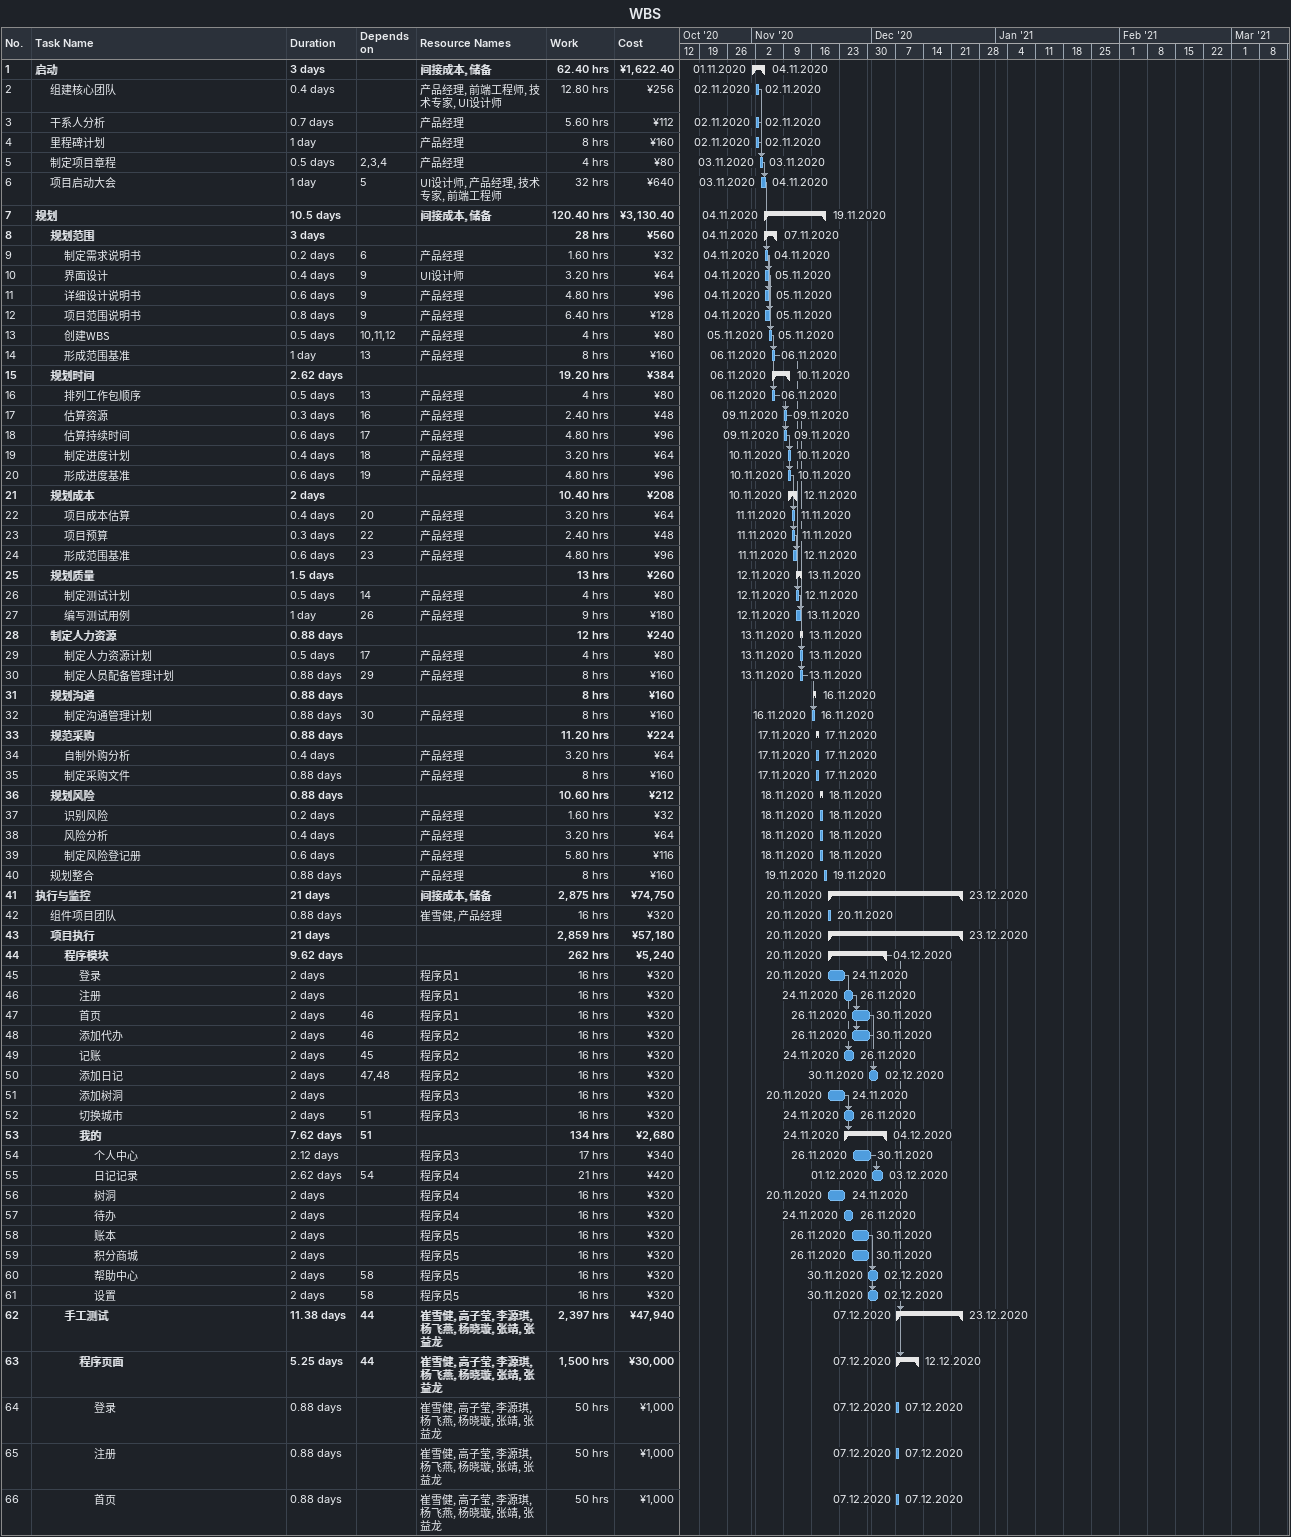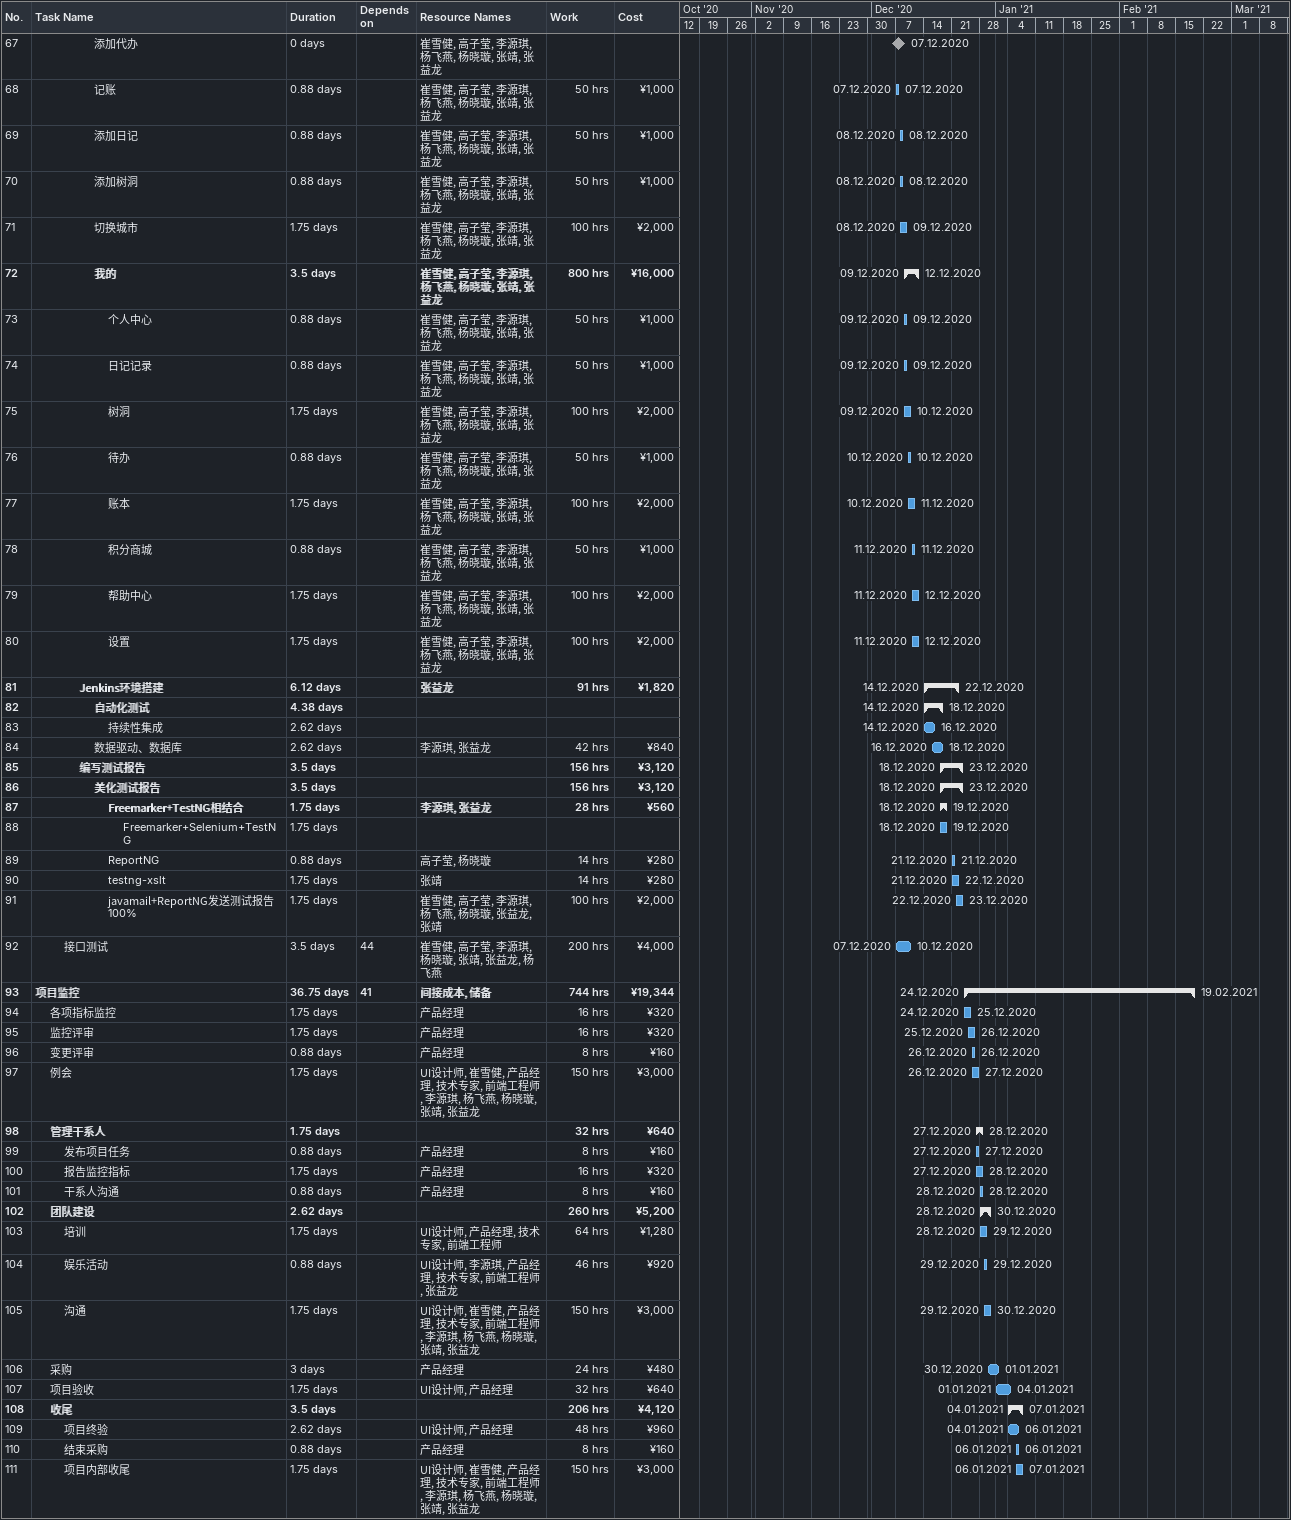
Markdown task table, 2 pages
WBS

| ID | Level | Task | Duration | Start | Finish | Predecessors | Resources | Work (h) | Cost (¥) |
|---|---|---|---|---|---|---|---|---|---|
| 1 | 1 | **启动** | 3d | 2020-11-01 | 2020-11-04 |  | 间接成本, 储备 | 62.40 | 1622.40 |
| 2 | 2 | 组建核心团队 | 0.4d | 2020-11-02 | 2020-11-02 |  | 产品经理, 前端工程师, 技术专家, UI设计师 | 12.80 | 256 |
| 3 | 2 | 干系人分析 | 0.7d | 2020-11-02 | 2020-11-02 |  | 产品经理 | 5.60 | 112 |
| 4 | 2 | 里程碑计划 | 1d | 2020-11-02 | 2020-11-02 |  | 产品经理 | 8 | 160 |
| 5 | 2 | 制定项目章程 | 0.5d | 2020-11-03 | 2020-11-03 | 2, 3, 4 | 产品经理 | 4 | 80 |
| 6 | 2 | 项目启动大会 | 1d | 2020-11-03 | 2020-11-04 | 5 | UI设计师, 产品经理, 技术专家, 前端工程师 | 32 | 640 |
| 7 | 1 | **规划** | 10.5d | 2020-11-04 | 2020-11-19 |  | 间接成本, 储备 | 120.40 | 3130.40 |
| 8 | 2 | **规划范围** | 3d | 2020-11-04 | 2020-11-07 |  |  | 28 | 560 |
| 9 | 3 | 制定需求说明书 | 0.2d | 2020-11-04 | 2020-11-04 | 6 | 产品经理 | 1.60 | 32 |
| 10 | 3 | 界面设计 | 0.4d | 2020-11-04 | 2020-11-05 | 9 | UI设计师 | 3.20 | 64 |
| 11 | 3 | 详细设计说明书 | 0.6d | 2020-11-04 | 2020-11-05 | 9 | 产品经理 | 4.80 | 96 |
| 12 | 3 | 项目范围说明书 | 0.8d | 2020-11-04 | 2020-11-05 | 9 | 产品经理 | 6.40 | 128 |
| 13 | 3 | 创建WBS | 0.5d | 2020-11-05 | 2020-11-05 | 10, 11, 12 | 产品经理 | 4 | 80 |
| 14 | 3 | 形成范围基准 | 1d | 2020-11-06 | 2020-11-06 | 13 | 产品经理 | 8 | 160 |
| 15 | 2 | **规划时间** | 2.62d | 2020-11-06 | 2020-11-10 |  |  | 19.20 | 384 |
| 16 | 3 | 排列工作包顺序 | 0.5d | 2020-11-06 | 2020-11-06 | 13 | 产品经理 | 4 | 80 |
| 17 | 3 | 估算资源 | 0.3d | 2020-11-09 | 2020-11-09 | 16 | 产品经理 | 2.40 | 48 |
| 18 | 3 | 估算持续时间 | 0.6d | 2020-11-09 | 2020-11-09 | 17 | 产品经理 | 4.80 | 96 |
| 19 | 3 | 制定进度计划 | 0.4d | 2020-11-10 | 2020-11-10 | 18 | 产品经理 | 3.20 | 64 |
| 20 | 3 | 形成进度基准 | 0.6d | 2020-11-10 | 2020-11-10 | 19 | 产品经理 | 4.80 | 96 |
| 21 | 2 | **规划成本** | 2d | 2020-11-10 | 2020-11-12 |  |  | 10.40 | 208 |
| 22 | 3 | 项目成本估算 | 0.4d | 2020-11-11 | 2020-11-11 | 20 | 产品经理 | 3.20 | 64 |
| 23 | 3 | 项目预算 | 0.3d | 2020-11-11 | 2020-11-11 | 22 | 产品经理 | 2.40 | 48 |
| 24 | 3 | 形成范围基准 | 0.6d | 2020-11-11 | 2020-11-12 | 23 | 产品经理 | 4.80 | 96 |
| 25 | 2 | **规划质量** | 1.5d | 2020-11-12 | 2020-11-13 |  |  | 13 | 260 |
| 26 | 3 | 制定测试计划 | 0.5d | 2020-11-12 | 2020-11-12 | 14 | 产品经理 | 4 | 80 |
| 27 | 3 | 编写测试用例 | 1d | 2020-11-12 | 2020-11-13 | 26 | 产品经理 | 9 | 180 |
| 28 | 2 | **制定人力资源** | 0.88d | 2020-11-13 | 2020-11-13 |  |  | 12 | 240 |
| 29 | 3 | 制定人力资源计划 | 0.5d | 2020-11-13 | 2020-11-13 | 17 | 产品经理 | 4 | 80 |
| 30 | 3 | 制定人员配备管理计划 | 0.88d | 2020-11-13 | 2020-11-13 | 29 | 产品经理 | 8 | 160 |
| 31 | 2 | **规划沟通** | 0.88d | 2020-11-16 | 2020-11-16 |  |  | 8 | 160 |
| 32 | 3 | 制定沟通管理计划 | 0.88d | 2020-11-16 | 2020-11-16 | 30 | 产品经理 | 8 | 160 |
| 33 | 2 | **规范采购** | 0.88d | 2020-11-17 | 2020-11-17 |  |  | 11.20 | 224 |
| 34 | 3 | 自制外购分析 | 0.4d | 2020-11-17 | 2020-11-17 |  | 产品经理 | 3.20 | 64 |
| 35 | 3 | 制定采购文件 | 0.88d | 2020-11-17 | 2020-11-17 |  | 产品经理 | 8 | 160 |
| 36 | 2 | **规划风险** | 0.88d | 2020-11-18 | 2020-11-18 |  |  | 10.60 | 212 |
| 37 | 3 | 识别风险 | 0.2d | 2020-11-18 | 2020-11-18 |  | 产品经理 | 1.60 | 32 |
| 38 | 3 | 风险分析 | 0.4d | 2020-11-18 | 2020-11-18 |  | 产品经理 | 3.20 | 64 |
| 39 | 3 | 制定风险登记册 | 0.6d | 2020-11-18 | 2020-11-18 |  | 产品经理 | 5.80 | 116 |
| 40 | 2 | 规划整合 | 0.88d | 2020-11-19 | 2020-11-19 |  | 产品经理 | 8 | 160 |
| 41 | 1 | **执行与监控** | 21d | 2020-11-20 | 2020-12-23 |  | 间接成本, 储备 | 2875 | 74750 |
| 42 | 2 | 组件项目团队 | 0.88d | 2020-11-20 | 2020-11-20 |  | 崔雪健, 产品经理 | 16 | 320 |
| 43 | 2 | **项目执行** | 21d | 2020-11-20 | 2020-12-23 |  |  | 2859 | 57180 |
| 44 | 3 | **程序模块** | 9.62d | 2020-11-20 | 2020-12-04 |  |  | 262 | 5240 |
| 45 | 4 | 登录 | 2d | 2020-11-20 | 2020-11-24 |  | 程序员1 | 16 | 320 |
| 46 | 4 | 注册 | 2d | 2020-11-24 | 2020-11-26 |  | 程序员1 | 16 | 320 |
| 47 | 4 | 首页 | 2d | 2020-11-26 | 2020-11-30 | 46 | 程序员1 | 16 | 320 |
| 48 | 4 | 添加代办 | 2d | 2020-11-26 | 2020-11-30 | 46 | 程序员2 | 16 | 320 |
| 49 | 4 | 记账 | 2d | 2020-11-24 | 2020-11-26 | 45 | 程序员2 | 16 | 320 |
| 50 | 4 | 添加日记 | 2d | 2020-11-30 | 2020-12-02 | 47, 48 | 程序员2 | 16 | 320 |
| 51 | 4 | 添加树洞 | 2d | 2020-11-20 | 2020-11-24 |  | 程序员3 | 16 | 320 |
| 52 | 4 | 切换城市 | 2d | 2020-11-24 | 2020-11-26 | 51 | 程序员3 | 16 | 320 |
| 53 | 4 | **我的** | 7.62d | 2020-11-24 | 2020-12-04 | 51 |  | 134 | 2680 |
| 54 | 5 | 个人中心 | 2.12d | 2020-11-26 | 2020-11-30 |  | 程序员3 | 17 | 340 |
| 55 | 5 | 日记记录 | 2.62d | 2020-12-01 | 2020-12-03 | 54 | 程序员4 | 21 | 420 |
| 56 | 5 | 树洞 | 2d | 2020-11-20 | 2020-11-24 |  | 程序员4 | 16 | 320 |
| 57 | 5 | 待办 | 2d | 2020-11-24 | 2020-11-26 |  | 程序员4 | 16 | 320 |
| 58 | 5 | 账本 | 2d | 2020-11-26 | 2020-11-30 |  | 程序员5 | 16 | 320 |
| 59 | 5 | 积分商城 | 2d | 2020-11-26 | 2020-11-30 |  | 程序员5 | 16 | 320 |
| 60 | 5 | 帮助中心 | 2d | 2020-11-30 | 2020-12-02 | 58 | 程序员5 | 16 | 320 |
| 61 | 5 | 设置 | 2d | 2020-11-30 | 2020-12-02 | 58 | 程序员5 | 16 | 320 |
| 62 | 3 | **手工测试** | 11.38d | 2020-12-07 | 2020-12-23 | 44 | 崔雪健, 高子莹, 李源琪, 杨飞燕, 杨晓璇, 张靖, 张益龙 | 2397 | 47940 |
| 63 | 4 | **程序页面** | 5.25d | 2020-12-07 | 2020-12-12 | 44 | 崔雪健, 高子莹, 李源琪, 杨飞燕, 杨晓璇, 张靖, 张益龙 | 1500 | 30000 |
| 64 | 5 | 登录 | 0.88d | 2020-12-07 | 2020-12-07 |  | 崔雪健, 高子莹, 李源琪, 杨飞燕, 杨晓璇, 张靖, 张益龙 | 50 | 1000 |
| 65 | 5 | 注册 | 0.88d | 2020-12-07 | 2020-12-07 |  | 崔雪健, 高子莹, 李源琪, 杨飞燕, 杨晓璇, 张靖, 张益龙 | 50 | 1000 |
| 66 | 5 | 首页 | 0.88d | 2020-12-07 | 2020-12-07 |  | 崔雪健, 高子莹, 李源琪, 杨飞燕, 杨晓璇, 张靖, 张益龙 | 50 | 1000 |
| 67 | 5 | 添加代办 | 0d | 2020-12-07 | 2020-12-07 |  | 崔雪健, 高子莹, 李源琪, 杨飞燕, 杨晓璇, 张靖, 张益龙 |  |  |
| 68 | 5 | 记账 | 0.88d | 2020-12-07 | 2020-12-07 |  | 崔雪健, 高子莹, 李源琪, 杨飞燕, 杨晓璇, 张靖, 张益龙 | 50 | 1000 |
| 69 | 5 | 添加日记 | 0.88d | 2020-12-08 | 2020-12-08 |  | 崔雪健, 高子莹, 李源琪, 杨飞燕, 杨晓璇, 张靖, 张益龙 | 50 | 1000 |
| 70 | 5 | 添加树洞 | 0.88d | 2020-12-08 | 2020-12-08 |  | 崔雪健, 高子莹, 李源琪, 杨飞燕, 杨晓璇, 张靖, 张益龙 | 50 | 1000 |
| 71 | 5 | 切换城市 | 1.75d | 2020-12-08 | 2020-12-09 |  | 崔雪健, 高子莹, 李源琪, 杨飞燕, 杨晓璇, 张靖, 张益龙 | 100 | 2000 |
| 72 | 5 | **我的** | 3.5d | 2020-12-09 | 2020-12-12 |  | 崔雪健, 高子莹, 李源琪, 杨飞燕, 杨晓璇, 张靖, 张益龙 | 800 | 16000 |
| 73 | 6 | 个人中心 | 0.88d | 2020-12-09 | 2020-12-09 |  | 崔雪健, 高子莹, 李源琪, 杨飞燕, 杨晓璇, 张靖, 张益龙 | 50 | 1000 |
| 74 | 6 | 日记记录 | 0.88d | 2020-12-09 | 2020-12-09 |  | 崔雪健, 高子莹, 李源琪, 杨飞燕, 杨晓璇, 张靖, 张益龙 | 50 | 1000 |
| 75 | 6 | 树洞 | 1.75d | 2020-12-09 | 2020-12-10 |  | 崔雪健, 高子莹, 李源琪, 杨飞燕, 杨晓璇, 张靖, 张益龙 | 100 | 2000 |
| 76 | 6 | 待办 | 0.88d | 2020-12-10 | 2020-12-10 |  | 崔雪健, 高子莹, 李源琪, 杨飞燕, 杨晓璇, 张靖, 张益龙 | 50 | 1000 |
| 77 | 6 | 账本 | 1.75d | 2020-12-10 | 2020-12-11 |  | 崔雪健, 高子莹, 李源琪, 杨飞燕, 杨晓璇, 张靖, 张益龙 | 100 | 2000 |
| 78 | 6 | 积分商城 | 0.88d | 2020-12-11 | 2020-12-11 |  | 崔雪健, 高子莹, 李源琪, 杨飞燕, 杨晓璇, 张靖, 张益龙 | 50 | 1000 |
| 79 | 6 | 帮助中心 | 1.75d | 2020-12-11 | 2020-12-12 |  | 崔雪健, 高子莹, 李源琪, 杨飞燕, 杨晓璇, 张靖, 张益龙 | 100 | 2000 |
| 80 | 6 | 设置 | 1.75d | 2020-12-11 | 2020-12-12 |  | 崔雪健, 高子莹, 李源琪, 杨飞燕, 杨晓璇, 张靖, 张益龙 | 100 | 2000 |
| 81 | 4 | **Jenkins环境搭建** | 6.12d | 2020-12-14 | 2020-12-22 |  | 张益龙 | 91 | 1820 |
| 82 | 5 | **自动化测试** | 4.38d | 2020-12-14 | 2020-12-18 |  |  |  |  |
| 83 | 6 | 持续性集成 | 2.62d | 2020-12-14 | 2020-12-16 |  |  |  |  |
| 84 | 5 | 数据驱动、数据库 | 2.62d | 2020-12-16 | 2020-12-18 |  | 李源琪, 张益龙 | 42 | 840 |
| 85 | 4 | **编写测试报告** | 3.5d | 2020-12-18 | 2020-12-23 |  |  | 156 | 3120 |
| 86 | 5 | **美化测试报告** | 3.5d | 2020-12-18 | 2020-12-23 |  |  | 156 | 3120 |
| 87 | 6 | **Freemarker+TestNG相结合** | 1.75d | 2020-12-18 | 2020-12-19 |  | 李源琪, 张益龙 | 28 | 560 |
| 88 | 7 | Freemarker+Selenium+TestNG | 1.75d | 2020-12-18 | 2020-12-19 |  |  |  |  |
| 89 | 6 | ReportNG | 0.88d | 2020-12-21 | 2020-12-21 |  | 高子莹, 杨晓璇 | 14 | 280 |
| 90 | 6 | testng-xslt | 1.75d | 2020-12-21 | 2020-12-22 |  | 张靖 | 14 | 280 |
| 91 | 6 | javamail+ReportNG发送测试报告100% | 1.75d | 2020-12-22 | 2020-12-23 |  | 崔雪健, 高子莹, 李源琪, 杨飞燕, 杨晓璇, 张益龙, 张靖 | 100 | 2000 |
| 92 | 3 | 接口测试 | 3.5d | 2020-12-07 | 2020-12-10 | 44 | 崔雪健, 高子莹, 李源琪, 杨晓璇, 张靖, 张益龙, 杨飞燕 | 200 | 4000 |
| 93 | 1 | **项目监控** | 36.75d | 2020-12-24 | 2021-02-19 | 41 | 间接成本, 储备 | 744 | 19344 |
| 94 | 2 | 各项指标监控 | 1.75d | 2020-12-24 | 2020-12-25 |  | 产品经理 | 16 | 320 |
| 95 | 2 | 监控评审 | 1.75d | 2020-12-25 | 2020-12-26 |  | 产品经理 | 16 | 320 |
| 96 | 2 | 变更评审 | 0.88d | 2020-12-26 | 2020-12-26 |  | 产品经理 | 8 | 160 |
| 97 | 2 | 例会 | 1.75d | 2020-12-26 | 2020-12-27 |  | UI设计师, 崔雪健, 产品经理, 技术专家, 前端工程师, 李源琪, 杨飞燕, 杨晓璇, 张靖, 张益龙 | 150 | 3000 |
| 98 | 2 | **管理干系人** | 1.75d | 2020-12-27 | 2020-12-28 |  |  | 32 | 640 |
| 99 | 3 | 发布项目任务 | 0.88d | 2020-12-27 | 2020-12-27 |  | 产品经理 | 8 | 160 |
| 100 | 3 | 报告监控指标 | 1.75d | 2020-12-27 | 2020-12-28 |  | 产品经理 | 16 | 320 |
| 101 | 3 | 干系人沟通 | 0.88d | 2020-12-28 | 2020-12-28 |  | 产品经理 | 8 | 160 |
| 102 | 2 | **团队建设** | 2.62d | 2020-12-28 | 2020-12-30 |  |  | 260 | 5200 |
| 103 | 3 | 培训 | 1.75d | 2020-12-28 | 2020-12-29 |  | UI设计师, 产品经理, 技术专家, 前端工程师 | 64 | 1280 |
| 104 | 3 | 娱乐活动 | 0.88d | 2020-12-29 | 2020-12-29 |  | UI设计师, 李源琪, 产品经理, 技术专家, 前端工程师, 张益龙 | 46 | 920 |
| 105 | 3 | 沟通 | 1.75d | 2020-12-29 | 2020-12-30 |  | UI设计师, 崔雪健, 产品经理, 技术专家, 前端工程师, 李源琪, 杨飞燕, 杨晓璇, 张靖, 张益龙 | 150 | 3000 |
| 106 | 2 | 采购 | 3d | 2020-12-30 | 2021-01-01 |  | 产品经理 | 24 | 480 |
| 107 | 2 | 项目验收 | 1.75d | 2021-01-01 | 2021-01-04 |  | UI设计师, 产品经理 | 32 | 640 |
| 108 | 2 | **收尾** | 3.5d | 2021-01-04 | 2021-01-07 |  |  | 206 | 4120 |
| 109 | 3 | 项目终验 | 2.62d | 2021-01-04 | 2021-01-06 |  | UI设计师, 产品经理 | 48 | 960 |
| 110 | 3 | 结束采购 | 0.88d | 2021-01-06 | 2021-01-06 |  | 产品经理 | 8 | 160 |
| 111 | 3 | 项目内部收尾 | 1.75d | 2021-01-06 | 2021-01-07 |  | UI设计师, 崔雪健, 产品经理, 技术专家, 前端工程师, 李源琪, 杨飞燕, 杨晓璇, 张靖, 张益龙 | 150 | 3000 |
